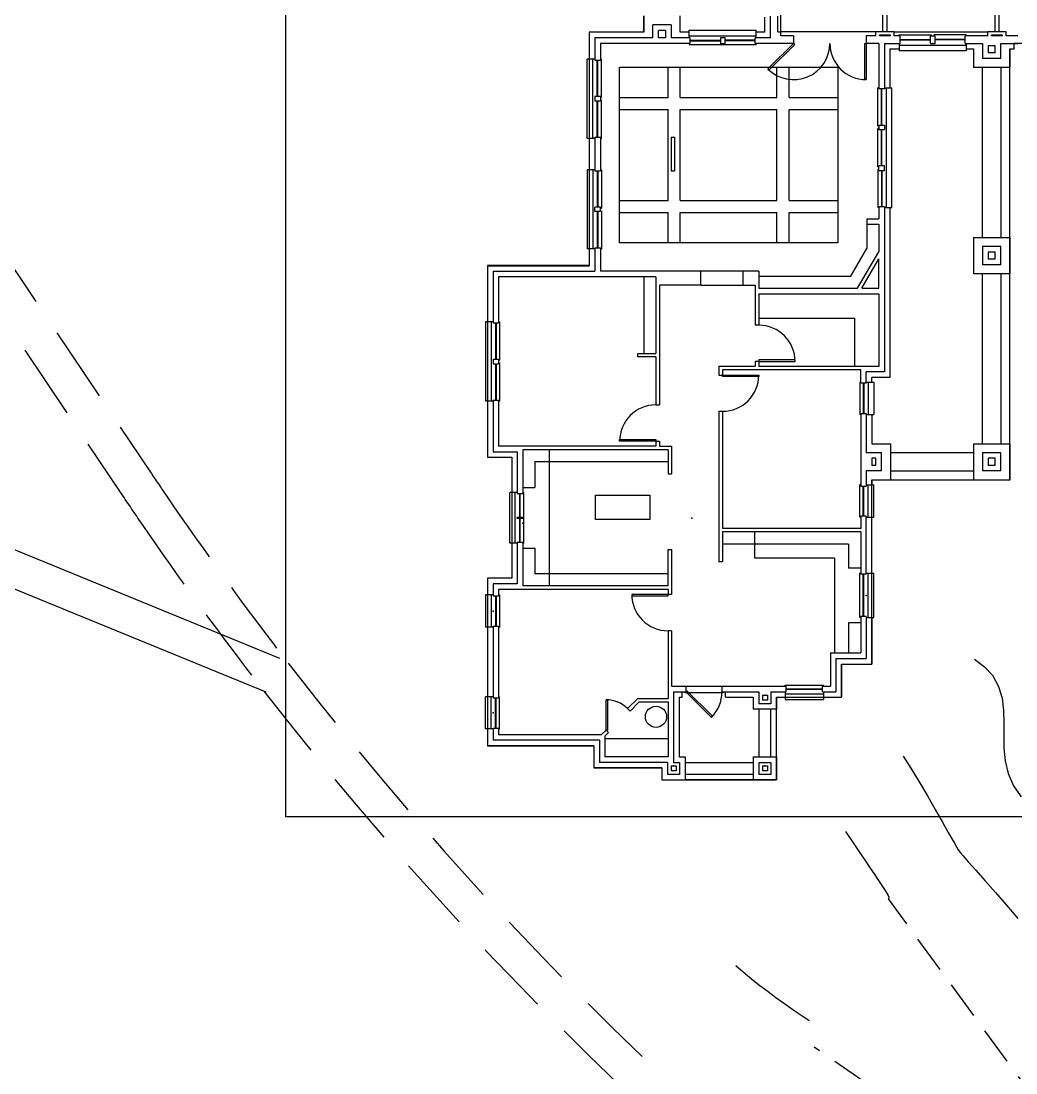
# Model space of a CAD drawing. Header units: feet. Extents: x 26064 to 27719, y 16802 to 28989.
# Drawn here: x 26443.9 to 26526.1, y 17783.9 to 17870.9 of the extents above; entities that cross this region are included whole.
import ezdxf

# ---------------------------------------------------------------- set-up
doc = ezdxf.new("R2010")
doc.units = ezdxf.units.FT
doc.header["$LTSCALE"] = 50
doc.header["$MEASUREMENT"] = 0
doc.header["$PDSIZE"] = -0.5
for name, pattern in [('HIDDEN', [0.375, 0.25, -0.125]), ('HIDDEN2', [0.1875, 0.125, -0.0625]), ('HIDN25', [0.0938, 0.0625, -0.0313])]:
    doc.linetypes.add(name, pattern=pattern)
for name, color, linetype in [('1PAVNG', 250, 'Continuous'), ('BUILDING-INTERIOR', 251, 'Continuous'), ('BUILDINGS', 5, 'Continuous'), ('CONT-MJR', 160, 'HIDDEN'), ('CONT-MNR', 55, 'HIDN25'), ('DEMO-STORM SEWER', 13, 'HIDDEN2'), ('EX-STORM DRAIN', 251, 'HIDDEN2'), ('IAN-CHECK', 221, 'Continuous'), ('SD-OUTER', 6, 'Continuous')]:
    doc.layers.add(name, color=color, linetype=linetype)

# ---------------------------------------------------------------- blocks, each defined once
blk = doc.blocks.new('LEASING0')
at = {"layer": 'BUILDING-INTERIOR', "ltscale": 12}
for p, q in [((111.6, -326.8), (111.6, -11.5)), ((115.6, -326.8), (115.6, -11.5)), ((222.7, -326.8), (222.7, -11.5)), ((226.7, -326.8), (226.7, -11.5)), ((10.4, -326.8), (10.4, -233.7)), ((-125.5, -327.3), (-125.5, -311.1)), ((-89.5, -327.3), (-89.5, -311.1)), ((-5.5, -327.3), (-5.5, -312.2)), ((0, -332.8), (0, -311.2)), ((7.2, -326.8), (7.2, -311.2)), ((-179.6, -327.3), (-179.6, -354)), ((-125.5, -327.3), (-179.6, -327.3)), ((-116.5, -332.8), (-174.1, -332.8)), ((-174.1, -332.8), (-174.1, -355)), ((-104, -332.8), (-111, -332.8)), ((-79.5, -332.8), (-98.5, -332.8)), ((-80.5, -327.3), (-89.5, -327.3)), ((-80.5, -327.3), (-80.5, -325.2)), ((-80.5, -325.2, 185), (-14, -325.2, 185)), ((-80.5, -332.8), (-80.5, -327.3)), ((-80.5, -330.8, 185), (-14, -330.8, 185)), ((-80.5, -332.8, 185), (-80.5, -330.8, 185)), ((-79.5, -338.3), (-79.5, -332.8)), ((-45, -332.8), (-49.5, -332.8)), ((-49.5, -332.8), (-49.5, -338.3)), ((-45, -338.3), (-45, -332.8)), ((0, -332.8), (-15, -332.8)), ((-15, -338.3), (-15, -332.8)), ((-14, -327.3), (-14, -325.2)), ((-5.5, -327.3), (-14, -327.3)), ((-14, -332.8), (-14, -327.3)), ((-14, -332.8, 185), (-14, -330.8, 185)), ((7.2, -326.8), (10.4, -326.8)), ((10.4, -331), (10.4, -326.8)), ((104.6, -326.8), (10.4, -326.8)), ((23, -331), (10.4, -331)), ((23, -331), (23, -338.3)), ((104.6, -331), (95, -331)), ((95, -331), (95, -338.3)), ((122.6, -326.8), (104.6, -326.8)), ((119.1, -330.3), (108.1, -330.3)), ((119.1, -331), (108.1, -331)), ((122.6, -326.8), (215.7, -326.8)), ((128.7, -331), (122.6, -331)), ((127.7, -330, 148), (159.7, -330, 148)), ((127.7, -331, 148), (127.7, -330, 148)), ((128.7, -338.3), (128.7, -331)), ((158.7, -338.3), (158.7, -331)), ((158.7, -331), (163.2, -331)), ((159.7, -331, 148), (159.7, -330, 148)), ((162.2, -331, 148), (162.2, -330, 148)), ((194.2, -330, 148), (162.2, -330, 148)), ((163.2, -338.3), (163.2, -331)), ((215.7, -331), (193.2, -331)), ((193.2, -338.3), (193.2, -331)), ((194.2, -331, 148), (194.2, -330, 148)), ((233.7, -326.8), (215.7, -326.8)), ((230.2, -330.3), (219.2, -330.3)), ((230.2, -331), (219.2, -331)), ((245.3, -331), (233.7, -331)), ((-79.5, -338.3), (-168.6, -338.3)), ((-168.6, -338.3), (-168.6, -355)), ((-80.5, -338.3, 185), (-80.5, -339.3, 185)), ((-80.5, -339.3, 185), (-14, -339.3, 185)), ((-79.5, -335.2, 188), (-49.5, -335.2, 188)), ((-79.5, -335.8, 188), (-49.5, -335.8, 188)), ((-49.5, -338.3), (-45, -338.3)), ((-48.5, -338.3, 225), (-48.5, -339.3, 225)), ((-46, -338.3, 225), (-46, -339.3, 225)), ((-15, -335.2, 188), (-45, -335.2, 188)), ((-15, -335.8, 188), (-45, -335.8, 188)), ((23, -338.3), (-15, -338.3)), ((-14, -338.3, 185), (-14, -339.3, 185)), ((23, -338.3), (-2.5, -363.7)), ((-1.4, -364.8), (24.1, -339.3)), ((24.1, -339.3), (23, -338.3)), ((93.5, -374.2), (93.5, -338.3)), ((93.5, -338.3), (95, -338.3)), ((95, -338.3), (95, -374.2)), ((107.5, -338.3), (95, -338.3)), ((107.5, -338.3), (107.5, -383.3)), ((113, -338.3), (113, -383.3)), ((113, -338.3), (128.7, -338.3)), ((118.5, -343.8), (118.5, -382.3)), ((118.5, -343.8), (127.7, -343.8)), ((127.7, -338.3, 148), (127.7, -340.2, 148)), ((127.7, -338.3), (127.7, -343.8)), ((127.7, -340.2, 148), (194.2, -340.2, 148)), ((127.7, -343.8), (127.7, -345.8)), ((128.7, -334.4, 151), (158.7, -334.4, 151)), ((128.7, -334.9, 151), (158.7, -334.9, 151)), ((158.7, -338.3), (163.2, -338.3)), ((193.2, -334.4, 151), (163.2, -334.4, 151)), ((193.2, -334.9, 151), (163.2, -334.9, 151)), ((193.2, -338.3), (210.3, -338.3)), ((194.2, -338.3), (194.2, -343.8)), ((194.2, -338.3, 148), (194.2, -340.2, 148)), ((194.2, -343.8), (201.3, -343.8)), ((194.2, -343.8), (194.2, -345.8)), ((201.3, -343.8), (201.3, -362.2)), ((228.3, -338.3), (245.3, -338.3)), ((237.3, -343.8), (237.3, -362.2)), ((237.3, -343.8), (241.8, -343.8)), ((237.3, -735.3), (237.3, -343.8)), ((241.8, -343.8), (241.8, -338.3)), ((-179.6, -354), (-181.6, -354)), ((-181.6, -432.5, 148), (-181.6, -354, 148)), ((-174.1, -354), (-179.6, -354)), ((-176.1, -432.5, 148), (-176.1, -354, 148)), ((-174.1, -354, 148), (-176.1, -354, 148)), ((-168.6, -354, 148), (-167.6, -354, 148)), ((-167.6, -392, 148), (-167.6, -354, 148)), ((194.2, -345.8, 148), (127.7, -345.8, 148)), ((-174.1, -355), (-168.6, -355)), ((-171.6, -391, 151), (-171.6, -355, 151)), ((-171.1, -391, 151), (-171.1, -355, 151)), ((-149.5, -536.2), (-149.5, -362)), ((-149.2, -362), (66.8, -362)), ((-101.5, -392), (-101.5, -362)), ((-89.5, -392), (-89.5, -362)), ((-2.5, -363.7), (-1.4, -364.8)), ((6.5, -392), (6.5, -362)), ((18.5, -392), (18.5, -362)), ((66.8, -362), (66.8, -536.2)), ((237.3, -362.2), (201.3, -362.2)), ((210.3, -530.8), (210.3, -362.2)), ((228.3, -362.2), (228.3, -530.8)), ((95, -374.2), (93.5, -374.2)), ((106.5, -420.3, 148), (106.5, -382.3, 148)), ((107.5, -382.3, 148), (106.5, -382.3, 148)), ((113, -383.3), (107.5, -383.3)), ((110, -419.3, 151), (110, -383.3, 151)), ((110.5, -419.3, 151), (110.5, -383.3, 151)), ((113, -382.3), (118.5, -382.3)), ((113, -382.3, 148), (115, -382.3, 148)), ((115, -501.2, 148), (115, -382.3, 148)), ((118.5, -382.3), (120.5, -382.3)), ((120.5, -501.2, 148), (120.5, -382.3, 148)), ((-168.6, -391), (-174.1, -391)), ((-174.1, -391), (-174.1, -395.5)), ((-168.6, -395.5), (-174.1, -395.5)), ((-171.6, -431.5, 151), (-171.6, -395.5, 151)), ((-171.1, -431.5, 151), (-171.1, -395.5, 151)), ((-168.6, -391), (-168.6, -395.5)), ((-168.6, -392, 148), (-167.6, -392, 148)), ((-168.6, -394.5, 148), (-167.6, -394.5, 148)), ((-167.6, -432.5, 148), (-167.6, -394.5, 148)), ((-149.5, -392), (-101.5, -392)), ((-89.5, -392), (6.5, -392)), ((18.5, -392), (66.5, -392)), ((-149.5, -404), (-101.5, -404)), ((-101.5, -494.2), (-101.5, -404)), ((-89.5, -404), (6.5, -404)), ((-89.5, -494.2), (-89.5, -404)), ((6.5, -494.2), (6.5, -404)), ((18.5, -494.2), (18.5, -404)), ((18.8, -404), (66.8, -404)), ((107.5, -420.3, 148), (106.5, -420.3, 148)), ((106.5, -460.8, 148), (106.5, -422.8, 148)), ((107.5, -422.8, 148), (106.5, -422.8, 148)), ((107.5, -419.3), (113, -419.3)), ((107.5, -419.3), (107.5, -423.8)), ((107.5, -423.8), (113, -423.8)), ((110, -459.8, 151), (110, -423.8, 151)), ((110.5, -459.8, 151), (110.5, -423.8, 151)), ((113, -419.3), (113, -423.8)), ((-179.6, -432.5), (-181.6, -432.5)), ((-179.6, -432.5), (-179.6, -463.8)), ((-174.1, -432.5), (-179.6, -432.5)), ((-174.1, -432.5, 148), (-176.1, -432.5, 148)), ((-174.1, -431.5), (-174.1, -464.8)), ((-174.1, -431.5), (-168.6, -431.5)), ((-168.6, -431.5), (-168.6, -464.8)), ((-168.6, -432.5, 148), (-167.6, -432.5, 148)), ((-98.5, -431.5), (-98.5, -464.8)), ((-98.5, -431.5), (-95, -431.5)), ((-95, -431.5), (-95, -464.8)), ((-179.6, -463.8), (-181.6, -463.8)), ((-181.6, -463.8, 148), (-181.6, -542.2, 148)), ((-174.1, -463.8), (-179.6, -463.8)), ((-176.1, -463.8, 148), (-176.1, -542.2, 148)), ((-174.1, -463.8, 148), (-176.1, -463.8, 148)), ((-174.1, -464.8), (-168.6, -464.8)), ((-171.6, -464.8, 151), (-171.6, -500.8, 151)), ((-171.1, -464.8, 151), (-171.1, -500.8, 151)), ((-168.6, -463.8, 148), (-167.6, -463.8, 148)), ((-167.6, -463.8, 148), (-167.6, -501.8, 148)), ((-98.5, -464.8), (-95, -464.8)), ((107.5, -460.8, 148), (106.5, -460.8, 148)), ((107.5, -463.3, 148), (106.5, -463.3, 148)), ((106.5, -463.3, 148), (106.5, -501.2, 148)), ((113, -459.8), (107.5, -459.8)), ((107.5, -464.3), (107.5, -459.8)), ((107.5, -464.3), (113, -464.3)), ((110, -464.3, 151), (110, -500.2, 151)), ((110.5, -464.3, 151), (110.5, -500.2, 151)), ((113, -464.3), (113, -459.8)), ((-149.5, -494.2), (-101.5, -494.2)), ((-89.5, -494.2), (6.5, -494.2)), ((18.5, -494.2), (66.5, -494.2)), ((107.5, -500.2), (107.5, -512.2)), ((107.5, -500.2), (113, -500.2)), ((113, -500.2), (113, -664.2)), ((-168.6, -500.8), (-174.1, -500.8)), ((-174.1, -505.2), (-174.1, -500.8)), ((-168.6, -505.2), (-174.1, -505.2)), ((-171.6, -505.2, 151), (-171.6, -541.2, 151)), ((-171.1, -505.2, 151), (-171.1, -541.2, 151)), ((-168.6, -505.2), (-168.6, -500.8)), ((-168.6, -501.8, 148), (-167.6, -501.8, 148)), ((-168.6, -504.3, 148), (-167.6, -504.3, 148)), ((-167.6, -504.3, 148), (-167.6, -542.2, 148)), ((-149.5, -506.2), (-101.5, -506.2)), ((-101.5, -536.2), (-101.5, -506.2)), ((-89.5, -506.2), (6.5, -506.2)), ((-89.5, -536.2), (-89.5, -506.2)), ((6.5, -536.2), (6.5, -506.2)), ((18.5, -506.2), (66.5, -506.2)), ((18.5, -536.2), (18.5, -506.2)), ((107.5, -501.2, 148), (106.5, -501.2, 148)), ((113, -501.2), (118.5, -501.2)), ((113, -501.2, 148), (115, -501.2, 148)), ((118.5, -501.2), (118.5, -669.8)), ((118.5, -501.2), (120.5, -501.2)), ((95.5, -512.2), (107.5, -512.2)), ((95.5, -512.2), (95.5, -517.7)), ((95.5, -517.7), (95.5, -541.7)), ((95.5, -517.7), (107.5, -517.7)), ((107.5, -517.7), (107.5, -544.9)), ((201.3, -530.8), (237.3, -530.8)), ((201.3, -530.8), (201.3, -566.7)), ((237.3, -530.8), (237.3, -566.7)), ((-179.6, -542.2), (-181.6, -542.2)), ((-179.6, -542.2), (-179.6, -558.8)), ((-174.1, -542.2), (-179.6, -542.2)), ((-174.1, -542.2, 148), (-176.1, -542.2, 148)), ((-174.1, -541.2), (-174.1, -564.3)), ((-174.1, -541.2), (-168.6, -541.2)), ((-168.6, -541.2), (-168.6, -564.3)), ((-168.6, -542.2, 148), (-167.6, -542.2, 148)), ((66.5, -536.2), (-149.5, -536.2)), ((79.6, -569.2), (95.5, -541.7)), ((86.5, -581.2), (107.5, -544.9)), ((90.5, -581.2), (107.5, -551.9)), ((107.5, -581.2), (107.5, -551.9)), ((-280.5, -558.8), (-280.5, -614.5)), ((-280.5, -558.8), (-179.6, -558.8)), ((-275, -564.3), (-275, -615.5)), ((-275, -564.3), (-174.1, -564.3)), ((-113.5, -569.8), (-269.5, -569.8)), ((-269.5, -569.8), (-269.5, -615.5)), ((-69, -564.3), (-168.6, -564.3)), ((-113.5, -569.8), (-113.5, -645.8)), ((-69, -578.2), (-69, -564.3)), ((-27, -578.2), (-27, -564.3)), ((-11.5, -564.3), (-27, -564.3)), ((-11.5, -564.3), (-11.5, -581.2)), ((-11.5, -569.2), (79.6, -569.2)), ((237.3, -566.7), (201.3, -566.7)), ((210.3, -735.3), (210.3, -566.7)), ((228.3, -566.7), (228.3, -735.3)), ((-110, -578.2), (-110, -696.8)), ((-69, -578.2), (-110, -578.2)), ((-27, -578.2), (-15, -578.2)), ((-15, -578.2), (-15, -617.8)), ((-11.5, -581.2), (86.5, -581.2)), ((90.5, -581.2), (107.5, -581.2)), ((-11.5, -586.8), (-11.5, -617.8)), ((-11.5, -586.8), (107.5, -586.8)), ((107.5, -586.8), (107.5, -658.8)), ((-280.5, -614.5), (-282.5, -614.5)), ((-282.5, -614.5, 148), (-282.5, -693, 148)), ((-275, -614.5), (-280.5, -614.5)), ((-275, -614.5, 148), (-277, -614.5, 148)), ((-277, -614.5, 148), (-277, -693, 148)), ((-269.5, -614.5, 148), (-268.5, -614.5, 148)), ((-268.5, -614.5, 148), (-268.5, -652.5, 148)), ((-275, -615.5), (-269.5, -615.5)), ((-272.5, -615.5, 151), (-272.5, -651.5, 151)), ((-272, -615.5, 151), (-272, -651.5, 151)), ((-11.5, -617.8), (-15, -617.8)), ((-131.5, -649.2), (-131.5, -645.8)), ((-131.5, -645.8), (-113.5, -645.8)), ((-275, -651.5), (-275, -656)), ((-275, -651.5), (-269.5, -651.5)), ((-275, -656), (-269.5, -656)), ((-272.5, -656, 151), (-272.5, -692, 151)), ((-272, -656, 151), (-272, -692, 151)), ((-269.5, -651.5), (-269.5, -656)), ((-269.5, -652.5, 148), (-268.5, -652.5, 148)), ((-269.5, -655, 148), (-268.5, -655, 148)), ((-268.5, -655, 148), (-268.5, -693, 148)), ((-113.5, -649.2), (-131.5, -649.2)), ((-113.5, -649.2), (-113.5, -696.8)), ((-15, -653.8), (-15, -658.8)), ((-11.5, -653.8), (-15, -653.8)), ((24.5, -652.3), (-11.5, -652.3)), ((-11.5, -652.3), (-11.5, -653.8)), ((-11.5, -653.8), (24.5, -653.8)), ((-11.5, -653.8), (-11.5, -658.8)), ((24.5, -653.8), (24.5, -652.3)), ((-51, -658.8), (-51, -667.2)), ((-15, -658.8), (-51, -658.8)), ((-51, -667.2), (-47.5, -667.2)), ((-47.5, -662.2), (-47.5, -667.2)), ((89.5, -662.2), (-47.5, -662.2)), ((-47.5, -667.2), (-11.5, -667.2)), ((-47.5, -668.8), (-47.5, -667.2)), ((107.5, -658.8), (-11.5, -658.8)), ((-11.5, -667.2), (-11.5, -668.8)), ((89.5, -675.3), (89.5, -662.2)), ((113, -664.2), (95, -664.2)), ((95, -675.3), (95, -664.2)), ((-11.5, -668.8), (-47.5, -668.8)), ((88.5, -674.3, 148), (88.5, -706.3, 148)), ((89.5, -674.3, 148), (88.5, -674.3, 148)), ((95, -675.3), (89.5, -675.3)), ((92, -675.3, 151), (92, -705.3, 151)), ((92.5, -675.3, 151), (92.5, -705.3, 151)), ((95, -674.3), (100.5, -674.3)), ((95, -674.3, 148), (97, -674.3, 148)), ((97, -674.3, 148), (97, -706.3, 148)), ((118.5, -669.8), (100.5, -669.8)), ((100.5, -674.3), (100.5, -669.8)), ((100.5, -674.3), (102.5, -674.3)), ((102.5, -674.3, 148), (102.5, -706.3, 148)), ((-280.5, -693), (-282.5, -693)), ((-280.5, -693), (-280.5, -748.8)), ((-275, -693), (-280.5, -693)), ((-275, -693, 148), (-277, -693, 148)), ((-275, -692), (-275, -743.2)), ((-275, -692), (-269.5, -692)), ((-269.5, -692), (-269.5, -737.8)), ((-269.5, -693, 148), (-268.5, -693, 148)), ((-113.5, -696.8), (-110, -696.8)), ((-51, -703.2), (-51, -852.3)), ((-51, -703.2), (-47.5, -703.2)), ((-47.5, -703.2), (-47.5, -819.3)), ((89.5, -706.3, 148), (88.5, -706.3, 148)), ((89.5, -705.3), (89.5, -777.3)), ((89.5, -705.3), (95, -705.3)), ((95, -705.3), (95, -744.3)), ((95, -706.3), (100.5, -706.3)), ((95, -706.3, 148), (97, -706.3, 148)), ((100.5, -706.3), (100.5, -735.3)), ((100.5, -706.3), (102.5, -706.3)), ((-113.5, -737.8), (-269.5, -737.8)), ((-149.5, -732.8), (-149.5, -731.2)), ((-149.5, -731.2), (-113.5, -731.2)), ((-113.5, -732.8), (-149.5, -732.8)), ((-113.5, -731.2), (-113.5, -732.8)), ((-113.5, -732.8), (-113.5, -737.8)), ((-113.5, -732.8), (-110, -732.8)), ((-110, -732.8), (-110, -737.8)), ((-110, -737.8), (-98, -737.8)), ((-98, -737.8), (-98, -765.3)), ((100.5, -735.3), (119, -735.3)), ((119, -735.3), (119, -771.3)), ((201.3, -735.3), (237.3, -735.3)), ((201.3, -735.3), (201.3, -771.3)), ((237.3, -735.3), (237.3, -771.3)), ((-280.5, -748.8), (-256.5, -748.8)), ((-275, -743.2), (-251, -743.2)), ((-256.5, -748.8), (-256.5, -783.8)), ((-251, -743.2), (-251, -784.8)), ((-245.5, -741.3), (-245.5, -784.8)), ((-101.5, -741.3), (-245.5, -741.3)), ((-219.5, -741.3), (-219.5, -876.3)), ((-101.5, -741.3), (-101.5, -765.3)), ((100.5, -749.8), (100.5, -756.8)), ((201.3, -744.3), (119, -744.3)), ((-101.5, -765.3), (-98, -765.3)), ((95, -762.3), (95, -777.3)), ((100.5, -771.3), (100.5, -776.2)), ((119, -771.3), (100.5, -771.3)), ((119, -762.3), (201.3, -762.3)), ((201.3, -771.3), (119, -771.3)), ((237.3, -771.3), (201.3, -771.3)), ((88.5, -808.2, 148), (88.5, -776.2, 148)), ((89.5, -776.2, 148), (88.5, -776.2, 148)), ((89.5, -777.3), (95, -777.3)), ((92, -807.3, 151), (92, -777.3, 151)), ((92.5, -807.3, 151), (92.5, -777.3, 151)), ((95, -776.2), (100.5, -776.2)), ((95, -776.2, 148), (97, -776.2, 148)), ((97, -808.2, 148), (97, -776.2, 148)), ((100.5, -776.2), (102.5, -776.2)), ((102.5, -808.2, 148), (102.5, -776.2, 148)), ((-256.5, -783.8), (-258.5, -783.8)), ((-258.5, -833.8, 148), (-258.5, -783.8, 148)), ((-251, -783.8), (-256.5, -783.8)), ((-253, -833.8, 148), (-253, -783.8, 148)), ((-251, -783.8, 148), (-253, -783.8, 148)), ((-251, -784.8), (-245.5, -784.8)), ((-248.5, -808.2, 151), (-248.5, -784.8, 151)), ((-248, -808.2, 151), (-248, -784.8, 151)), ((-245.5, -783.8, 148), (-244.5, -783.8, 148)), ((-244.5, -833.8, 148), (-244.5, -783.8, 148)), ((-173.5, -786.3), (-119.5, -786.3)), ((-173.5, -810.3), (-173.5, -786.3)), ((-119.5, -786.3), (-119.5, -810.3)), ((-251, -808.2, 151), (-245.5, -808.2, 151)), ((-251, -808.2, 151), (-251, -809.2, 151)), ((-251, -809.2, 151), (-245.5, -809.2, 151)), ((-248.5, -832.8, 151), (-248.5, -809.2, 151)), ((-248, -832.8, 151), (-248, -809.2, 151)), ((-245.5, -809.2, 151), (-245.5, -808.2, 151)), ((-119.5, -810.3), (-173.5, -810.3)), ((89.5, -808.2, 148), (88.5, -808.2, 148)), ((89.5, -807.3), (89.5, -819.3)), ((95, -807.3), (89.5, -807.3)), ((95, -864.8), (95, -807.3)), ((95, -808.2), (100.5, -808.2)), ((95, -808.2, 148), (97, -808.2, 148)), ((100.5, -863.8), (100.5, -808.2)), ((100.5, -808.2), (102.5, -808.2)), ((89.5, -819.3), (-47.5, -819.3)), ((89.5, -822.8), (-47.5, -822.8)), ((-47.5, -822.8), (-47.5, -852.3)), ((-15.5, -848.8), (-15.5, -822.8)), ((89.5, -822.8), (89.5, -864.8)), ((-256.5, -833.8), (-258.5, -833.8)), ((-256.5, -833.8), (-256.5, -868.8)), ((-251, -833.8), (-256.5, -833.8)), ((-251, -833.8, 148), (-253, -833.8, 148)), ((-251, -832.8), (-251, -874.2)), ((-251, -832.8), (-245.5, -832.8)), ((-245.5, -832.8), (-245.5, -876.3)), ((-245.5, -833.8, 148), (-244.5, -833.8, 148)), ((-101.5, -876.3), (-101.5, -840.3)), ((-101.5, -840.3), (-98, -840.3)), ((-98, -840.3), (-98, -884.8)), ((-47.5, -852.3), (-51, -852.3)), ((63.5, -848.8), (-15.5, -848.8)), ((63.5, -848.8), (63.5, -942.8)), ((88.5, -907.8, 148), (88.5, -863.8, 148)), ((89.5, -863.8, 148), (88.5, -863.8, 148)), ((95, -864.8), (89.5, -864.8)), ((92, -906.8, 151), (92, -864.8, 151)), ((92.5, -906.8, 151), (92.5, -864.8, 151)), ((95, -863.8), (100.5, -863.8)), ((95, -863.8, 148), (97, -863.8, 148)), ((97, -907.8, 148), (97, -863.8, 148)), ((100.5, -863.8), (102.5, -863.8)), ((102.5, -907.8, 148), (102.5, -863.8, 148)), ((-280.5, -868.8), (-280.5, -885.3)), ((-256.5, -868.8), (-280.5, -868.8)), ((-275, -874.2), (-275, -886.2)), ((-251, -874.2), (-275, -874.2)), ((-280.5, -885.3), (-282.5, -885.3)), ((-282.5, -885.3, 148), (-282.5, -917.2, 148)), ((-275, -885.3), (-280.5, -885.3)), ((-277, -885.3, 148), (-277, -917.2, 148)), ((-275, -885.3, 148), (-277, -885.3, 148)), ((-275, -886.2), (-269.5, -886.2)), ((-272.5, -886.2, 151), (-272.5, -916.2, 151)), ((-272, -886.2, 151), (-272, -916.2, 151)), ((-101.5, -879.8), (-269.5, -879.8)), ((-269.5, -879.8), (-269.5, -886.2)), ((-269.5, -885.3, 148), (-268.5, -885.3, 148)), ((-268.5, -885.3, 148), (-268.5, -917.2, 148)), ((-101.5, -876.3), (-245.5, -876.3)), ((-101.5, -884.8), (-137.5, -884.8)), ((-137.5, -884.8), (-137.5, -886.2)), ((-137.5, -886.2), (-101.5, -886.2)), ((-101.5, -879.8), (-101.5, -884.8)), ((-101.5, -886.2), (-101.5, -884.8)), ((-98, -884.8), (-101.5, -884.8)), ((-98, -879.8), (-98, -879.8)), ((89.5, -906.8), (89.5, -942.8)), ((95, -906.8), (89.5, -906.8)), ((95, -906.8), (95, -948.3)), ((-280.5, -917.2), (-282.5, -917.2)), ((-280.5, -917.2), (-280.5, -986.2)), ((-275, -917.2), (-280.5, -917.2)), ((-275, -917.2, 148), (-277, -917.2, 148)), ((-275, -916.2), (-275, -987.3)), ((-275, -916.2), (-269.5, -916.2)), ((-269.5, -916.2), (-269.5, -987.3)), ((-269.5, -917.2, 148), (-268.5, -917.2, 148)), ((89.5, -907.8, 148), (88.5, -907.8, 148)), ((95, -907.8), (100.5, -907.8)), ((95, -907.8, 148), (97, -907.8, 148)), ((100.5, -907.8), (100.5, -953.8)), ((100.5, -907.8), (102.5, -907.8)), ((-98, -920.8), (-101.5, -920.8)), ((-101.5, -920.8), (-101.5, -987.8)), ((-98, -920.8), (-98, -975.8)), ((59.5, -942.8), (59.5, -975.8)), ((59.5, -942.8), (89.5, -942.8)), ((65, -948.3), (65, -981.3)), ((65, -948.3), (95, -948.3)), ((70.5, -953.8), (70.5, -986.8)), ((70.5, -953.8), (100.5, -953.8)), ((-98, -975.8), (-84, -975.8)), ((-84, -975.8), (-48, -975.8)), ((-84, -975.8), (-84, -981.3)), ((-82.9, -980.2), (-84, -981.3)), ((-57.5, -1005.6), (-82.9, -980.2)), ((-48, -975.8), (15.5, -975.8)), ((-48, -975.8), (-48, -981.3)), ((14.5, -974.8, 148), (52.5, -974.8, 148)), ((14.5, -975.8, 148), (14.5, -974.8, 148)), ((15.5, -981.3), (15.5, -975.8)), ((15.5, -978.3, 151), (51.5, -978.3, 151)), ((15.5, -978.8, 151), (51.5, -978.8, 151)), ((51.5, -975.8), (59.5, -975.8)), ((51.5, -981.3), (51.5, -975.8)), ((52.5, -975.8, 148), (52.5, -974.8, 148)), ((-280.5, -986.2), (-282.5, -986.2)), ((-282.5, -1018.2, 148), (-282.5, -986.2, 148)), ((-275, -986.2), (-280.5, -986.2)), ((-277, -1018.2, 148), (-277, -986.2, 148)), ((-275, -986.2, 148), (-277, -986.2, 148)), ((-275, -987.3), (-269.5, -987.3)), ((-272.5, -1017.3, 151), (-272.5, -987.3, 151)), ((-272, -1017.3, 151), (-272, -987.3, 151)), ((-269.5, -986.2, 148), (-268.5, -986.2, 148)), ((-268.5, -1018.2, 148), (-268.5, -986.2, 148)), ((-162.9, -1019.2), (-162.9, -989.2)), ((-162.9, -989.2), (-161.4, -989.2)), ((-161.4, -989.2), (-161.4, -1019.2)), ((-131.5, -987.8), (-141.7, -997.9)), ((-131.5, -987.8), (-101.5, -987.8)), ((-96, -981.3), (-84, -981.3)), ((-96, -981.3), (-96, -1051.3)), ((-90.5, -986.8), (-90.5, -1045.8)), ((-90.5, -986.8), (-87.5, -986.8)), ((-87.5, -986.8), (-87.5, -981.3)), ((-85, -982.2), (-85, -981.3)), ((-47, -982.2), (-85, -982.2)), ((-84, -981.3), (-58.5, -1006.7)), ((-48, -981.3), (-11.5, -981.3)), ((-47, -982.2), (-47, -981.3)), ((-44.5, -986.8), (-44.5, -981.3)), ((-44.5, -986.8), (-17, -986.8)), ((-17, -986.8), (-17, -998.7)), ((-11.5, -981.3), (-11.5, -993.2)), ((-8, -984.8), (-3, -984.8)), ((-8, -984.8), (-8, -989.7)), ((-3, -989.7), (-8, -989.7)), ((-3, -984.8), (-3, -989.7)), ((0.5, -981.3), (15.5, -981.3)), ((0.5, -981.3), (0.5, -993.2)), ((6, -986.8), (14.5, -986.8)), ((6, -986.8), (6, -998.7)), ((14.5, -981.3), (14.5, -986.8)), ((14.5, -981.3, 148), (14.5, -983.2, 148)), ((14.5, -983.2, 148), (52.5, -983.2, 148)), ((14.5, -986.8), (14.5, -988.8)), ((14.5, -988.8, 148), (52.5, -988.8, 148)), ((51.5, -981.3), (65, -981.3)), ((52.5, -981.3), (52.5, -986.8)), ((52.5, -981.3, 148), (52.5, -983.2, 148)), ((52.5, -986.8), (70.5, -986.8)), ((52.5, -986.8), (52.5, -988.8)), ((-139.2, -1000.4), (-141.7, -997.9)), ((-130, -991.2), (-139.2, -1000.4)), ((-130, -991.2), (-101.5, -991.2)), ((-101.5, -991.2), (-101.5, -1045.8)), ((6, -998.7), (-17, -998.7)), ((0.5, -993.2), (-11.5, -993.2)), ((-11.5, -998.7), (-11.5, -1045.8)), ((0.5, -1045.8), (0.5, -998.7)), ((6, -1045.8), (6, -998.7)), ((-58.5, -1006.7), (-57.5, -1005.6)), ((-280.5, -1018.2), (-282.5, -1018.2)), ((-280.5, -1018.2), (-280.5, -1034.8)), ((-275, -1018.2), (-280.5, -1018.2)), ((-275, -1018.2, 148), (-277, -1018.2, 148)), ((-275, -1017.3), (-269.5, -1017.3)), ((-275, -1017.3), (-275, -1029.3)), ((-269.5, -1017.3), (-269.5, -1023.8)), ((-269.5, -1018.2, 148), (-268.5, -1018.2, 148)), ((-162.9, -1019.2), (-167.5, -1023.8)), ((-160.4, -1021.6), (-164, -1025.2)), ((-161.4, -1019.2), (-162.9, -1019.2)), ((-160.4, -1021.6), (-162.9, -1019.2)), ((-169.5, -1029.3), (-275, -1029.3)), ((-269.5, -1023.8), (-167.5, -1023.8)), ((-169.5, -1029.3), (-169.5, -1051.3)), ((-164, -1025.2), (-164, -1045.8)), ((-175, -1034.8), (-280.5, -1034.8)), ((-175, -1034.8), (-175, -1056.8)), ((-102, -1051.3), (-169.5, -1051.3)), ((-101.5, -1045.8), (-164, -1045.8)), ((-102, -1051.3), (-102, -1063.2)), ((-96, -1051.3), (-90, -1051.3)), ((-90.5, -1045.8), (-84.5, -1045.8)), ((-90, -1051.3), (-90, -1063.2)), ((-84.5, -1045.8), (-84.5, -1068.7)), ((-84.5, -1051.3), (-17, -1051.3)), ((-17, -1045.8), (6, -1045.8)), ((-17, -1045.8), (-17, -1068.7)), ((-11.5, -1051.3), (0.5, -1051.3)), ((-11.5, -1051.3), (-11.5, -1063.2)), ((0.5, -1051.3), (0.5, -1063.2)), ((6, -1045.8), (6, -1068.7)), ((-107.5, -1056.8), (-175, -1056.8)), ((-107.5, -1056.8), (-107.5, -1068.7)), ((-90, -1063.2), (-102, -1063.2)), ((-98.5, -1054.8), (-93.5, -1054.8)), ((-98.5, -1054.8), (-98.5, -1059.7)), ((-93.5, -1059.7), (-98.5, -1059.7)), ((-93.5, -1054.8), (-93.5, -1059.7)), ((-17, -1063.2), (-84.5, -1063.2)), ((0.5, -1063.2), (-11.5, -1063.2)), ((-8, -1054.8), (-3, -1054.8)), ((-8, -1054.8), (-8, -1059.7)), ((-3, -1059.7), (-8, -1059.7)), ((-3, -1054.8), (-3, -1059.7)), ((-107.5, -1068.7), (-84.5, -1068.7)), ((-17, -1068.7), (-84.5, -1068.7)), ((6, -1068.7), (-17, -1068.7))]:
    blk.add_line(p, q, dxfattribs=at)
at = {"layer": 'BUILDING-INTERIOR', "ltscale": 4}
for p, q in [((-116.5, -332.8), (-116.5, -320.1)), ((-98.5, -320.1), (-116.5, -320.1)), ((-98.5, -320.1), (-98.5, -332.8)), ((-111, -332.8), (-111, -325.6)), ((-104, -325.6), (-111, -325.6)), ((-104, -325.6), (-104, -332.8)), ((104.6, -331), (104.6, -326.8)), ((108.1, -331), (108.1, -330.3)), ((119.1, -331), (119.1, -330.3)), ((122.6, -331), (122.6, -326.8)), ((215.7, -331), (215.7, -326.8)), ((219.2, -331), (219.2, -330.3)), ((230.2, -331), (230.2, -330.3)), ((233.7, -331), (233.7, -326.8)), ((210.3, -338.3), (210.3, -353.3)), ((215.8, -340.7), (215.8, -347.8)), ((222.8, -340.7), (215.8, -340.7)), ((222.8, -347.8), (222.8, -340.7)), ((228.3, -353.3), (228.3, -338.3)), ((228.3, -353.3), (210.3, -353.3)), ((222.8, -347.8), (215.8, -347.8)), ((228.3, -539.8), (210.3, -539.8)), ((210.3, -539.8), (210.3, -557.8)), ((228.3, -557.8), (228.3, -539.8)), ((222.8, -545.3), (215.8, -545.3)), ((215.8, -545.3), (215.8, -552.3)), ((222.8, -552.3), (215.8, -552.3)), ((222.8, -552.3), (222.8, -545.3)), ((228.3, -557.8), (210.3, -557.8)), ((110, -744.3), (95, -744.3)), ((104.5, -749.8), (100.5, -749.8)), ((104.5, -756.8), (104.5, -749.8)), ((110, -762.3), (110, -744.3)), ((228.3, -744.3), (210.3, -744.3)), ((210.3, -744.3), (210.3, -762.3)), ((222.8, -749.8), (215.8, -749.8)), ((215.8, -749.8), (215.8, -756.8)), ((222.8, -756.8), (222.8, -749.8)), ((228.3, -762.3), (228.3, -744.3)), ((104.5, -756.8), (100.5, -756.8)), ((222.8, -756.8), (215.8, -756.8)), ((110, -762.3), (95, -762.3)), ((228.3, -762.3), (210.3, -762.3))]:
    blk.add_line(p, q, dxfattribs=at)
at = {"layer": 'BUILDING-INTERIOR', "ltscale": 6}
for p, q in [((-125.5, -569.8), (-125.5, -645.8)), ((-27, -564.3), (-69, -564.3)), ((-69, -578.2), (-27, -578.2)), ((-11.5, -610.8), (83.5, -610.8)), ((83.5, -610.8), (83.5, -658.8)), ((-233.5, -753.3), (-233.5, -778.8)), ((-101.5, -753.3), (-233.5, -753.3)), ((-245.5, -778.8), (-233.5, -778.8)), ((-245.5, -838.8), (-233.5, -838.8)), ((-233.5, -838.8), (-233.5, -864.3)), ((77.5, -834.8), (-47.5, -834.8)), ((77.5, -834.8), (77.5, -858.8)), ((-101.5, -864.3), (-233.5, -864.3)), ((89.5, -858.8), (77.5, -858.8)), ((77.5, -912.8), (77.5, -942.8)), ((89.5, -912.8), (77.5, -912.8)), ((-101.5, -1027.8), (-164, -1027.8))]:
    blk.add_line(p, q, dxfattribs=at)
blk.add_circle((-113.4, -1006.1), 10.5, dxfattribs=at)
at = {"layer": 'BUILDING-INTERIOR', "ltscale": 12}
for centre, radius, start, end in [((23, -338.3), 36, 225, 0), ((95, -338.3), 36, 180, 270), ((-11.5, -653.8), 36, 0, 90), ((-47.5, -667.2), 36, 270, 0), ((-113.5, -732.8), 36, 90, 180), ((-101.5, -884.8), 36, 180, 270), ((-162.9, -1019.2), 30, 45, 90), ((-84, -981.3), 36, 315, 0)]:
    blk.add_arc(centre, radius, start, end, dxfattribs=at)
at = {"layer": 'BUILDING-INTERIOR', "ltscale": 4}
for p in [(160.9, -338.3), (-245.5, -814.2)]:
    blk.add_point(p, dxfattribs=at)
at = {"layer": 'BUILDING-INTERIOR', "ltscale": 12}
for p in [(237.3, -554.8), (-251, -808.8, 148), (-78, -809), (95, -885.8, 148), (-275, -901.2, 148), (-5.5, -984.8), (-275, -1002.3, 148), (-96, -1054.8), (-5.5, -1054.8)]:
    blk.add_point(p, dxfattribs=at)

msp = doc.modelspace()

# ---------------------------------------------------------------- linework, layer by layer
at = {"layer": 'BUILDINGS', "color": 7, "flags": 128}
msp.add_lwpolyline([(26495.37565, 17871.29397), (26495.37565, 17869.95022), (26490.86528, 17869.95022), (26490.86528, 17850.65855), (26482.45903, 17850.65855), (26482.45903, 17834.82522), (26484.45903, 17834.82522), (26484.45903, 17824.82522), (26482.45903, 17824.82522), (26482.45903, 17810.99189), (26491.2507, 17810.99189), (26491.2507, 17809.15855), (26496.8757, 17809.15855), (26496.8757, 17808.15855), (26498.79237, 17808.15855), (26504.41737, 17808.15856), (26506.33403, 17808.15855), (26506.33403, 17814.99189), (26511.70816, 17814.99189), (26511.70816, 17817.74189), (26514.20816, 17817.74189), (26514.20815, 17832.95022), (26525.60487, 17832.95022), (26525.60487, 17868.57522), (26525.98032, 17868.57522), (26525.98032, 17869.03355), (26534.02153, 17869.03355)], dxfattribs=at)
at = {"layer": 'CONT-MJR', "color": 7}
for p, q in [((26522.69683, 17818.13939, 625), (26523.53499, 17817.50637, 625)), ((26523.53499, 17817.50637, 625), (26524.17384, 17816.80672, 625)), ((26524.17384, 17816.80672, 625), (26524.68539, 17815.8792, 625)), ((26524.68539, 17815.8792, 625), (26524.97419, 17814.90802, 625)), ((26524.97419, 17814.90802, 625), (26525.10178, 17813.90271, 625)), ((26525.10178, 17813.90271, 625), (26525.12971, 17812.87278, 625)), ((26525.12971, 17812.87278, 625), (26525.11954, 17811.82774, 625)), ((26525.11954, 17811.82774, 625), (26525.13282, 17810.77709, 625)), ((26525.13282, 17810.77709, 625), (26525.23109, 17809.73037, 625)), ((26525.23109, 17809.73037, 625), (26525.47591, 17808.69707, 625)), ((26525.47591, 17808.69707, 625), (26525.92884, 17807.68672, 625)), ((26525.92884, 17807.68672, 625), (26526.56347, 17806.77186, 625))]:
    msp.add_line(p, q, dxfattribs=at)
at = {"layer": 'CONT-MNR', "color": 7, "extrusion": (0.844379, 0.535746, 0)}
msp.add_line((26516.79895, 17810.1282, 624), (26517.43466, 17809.12626, 624), dxfattribs=at)
at = {"layer": 'CONT-MNR', "color": 7, "extrusion": (0.854869, 0.518844, 0)}
msp.add_line((26517.43466, 17809.12626, 624), (26518.11427, 17808.0065, 624), dxfattribs=at)
at = {"layer": 'CONT-MNR', "color": 7, "extrusion": (0.861418, 0.507897, 0)}
msp.add_line((26518.11427, 17808.0065, 624), (26518.80062, 17806.84242, 624), dxfattribs=at)
at = {"layer": 'CONT-MNR', "color": 7, "extrusion": (0.865797, 0.500395, 0)}
msp.add_line((26518.80062, 17806.84242, 624), (26519.45655, 17805.70752, 624), dxfattribs=at)
at = {"layer": 'CONT-MNR', "color": 7, "extrusion": (0.868787, 0.495187, 0)}
msp.add_line((26519.45655, 17805.70752, 624), (26520.04489, 17804.67529, 624), dxfattribs=at)
at = {"layer": 'CONT-MNR', "color": 7}
for p, q in [((26520.04489, 17804.67529, 624), (26520.5285, 17803.81924, 624)), ((26520.8702, 17803.21285, 624), (26521.03284, 17802.92963, 624)), ((26521.35846, 17802.3974, 624), (26521.54784, 17802.12463, 624)), ((26521.54784, 17802.12463, 624), (26521.7522, 17801.88406, 624)), ((26521.7522, 17801.88406, 624), (26522.18513, 17801.39483, 624)), ((26522.18513, 17801.39483, 624), (26522.80334, 17800.69965, 624)), ((26514.39518, 17800.40092, 623), (26514.59784, 17800.09463, 623)), ((26523.56351, 17799.84121, 624), (26524.42232, 17798.86221, 624)), ((26515.38473, 17798.87881, 623), (26515.55944, 17798.60058, 623)), ((26524.42232, 17798.86221, 624), (26525.33647, 17797.80536, 624)), ((26515.61619, 17798.41118, 623), (26515.59659, 17798.33639, 623)), ((26530.93312, 17777.33645, 623), (26515.59659, 17798.33639, 623)), ((26515.62784, 17798.48463, 623), (26515.61619, 17798.41118, 623)), ((26504.4451, 17791.5482, 623), (26503.76898, 17792.10988, 623)), ((26506.90267, 17789.71593, 623), (26506.28702, 17790.16422, 623)), ((26507.4882, 17789.29809, 623), (26506.90267, 17789.71593, 623)), ((26508.76655, 17788.44062, 623), (26508.46411, 17788.63397, 623)), ((26508.9617, 17788.32017, 623), (26508.76655, 17788.44062, 623)), ((26529.15653, 17772.4298, 623), (26509.44203, 17786.08415, 623))]:
    msp.add_line(p, q, dxfattribs=at)
at = {"layer": 'CONT-MNR', "color": 7, "extrusion": (0.825722, 0.564077, 0)}
msp.add_line((26512.03402, 17803.90719, 623), (26512.62867, 17803.03672, 623), dxfattribs=at)
at = {"layer": 'CONT-MNR', "color": 7, "extrusion": (0.871201, 0.490926, 0)}
msp.add_line((26520.5285, 17803.81924, 624), (26520.8702, 17803.21285, 624), dxfattribs=at)
at = {"layer": 'CONT-MNR', "color": 7, "extrusion": (0.828322, 0.560253, 0)}
msp.add_line((26512.62867, 17803.03672, 623), (26513.1793, 17802.22262, 623), dxfattribs=at)
at = {"layer": 'CONT-MNR', "color": 7, "extrusion": (0.854428, 0.51957, 0)}
msp.add_line((26521.03284, 17802.92963, 624), (26521.2059, 17802.64503, 624), dxfattribs=at)
at = {"layer": 'CONT-MNR', "color": 7, "extrusion": (0.830419, 0.557139, 0)}
msp.add_line((26513.1793, 17802.22262, 623), (26513.66872, 17801.49314, 623), dxfattribs=at)
at = {"layer": 'CONT-MNR', "color": 7, "extrusion": (0.851392, 0.52453, 0)}
msp.add_line((26521.2059, 17802.64503, 624), (26521.35846, 17802.3974, 624), dxfattribs=at)
at = {"layer": 'CONT-MNR', "color": 7, "extrusion": (0.832096, 0.554631, 0)}
msp.add_line((26513.66872, 17801.49314, 623), (26514.07974, 17800.8765, 623), dxfattribs=at)
at = {"layer": 'CONT-MNR', "color": 7, "extrusion": (0.833355, 0.552738, 0)}
msp.add_line((26514.07974, 17800.8765, 623), (26514.39518, 17800.40092, 623), dxfattribs=at)
at = {"layer": 'CONT-MNR', "color": 7, "extrusion": (0.74866, 0.662954, 0)}
msp.add_line((26522.80334, 17800.69965, 624), (26523.56351, 17799.84121, 624), dxfattribs=at)
at = {"layer": 'CONT-MNR', "color": 7, "extrusion": (0.836198, 0.548428, 0)}
msp.add_line((26514.59784, 17800.09463, 623), (26514.86643, 17799.6851, 623), dxfattribs=at)
at = {"layer": 'CONT-MNR', "color": 7, "extrusion": (0.839767, 0.542947, 0)}
msp.add_line((26514.86643, 17799.6851, 623), (26515.14123, 17799.26008, 623), dxfattribs=at)
at = {"layer": 'CONT-MNR', "color": 7, "extrusion": (0.842778, 0.538261, 0)}
msp.add_line((26515.14123, 17799.26008, 623), (26515.38473, 17798.87881, 623), dxfattribs=at)
at = {"layer": 'CONT-MNR', "color": 7, "extrusion": (0.861291, 0.508111, 0)}
msp.add_line((26515.55944, 17798.60058, 623), (26515.62784, 17798.48463, 623), dxfattribs=at)
at = {"layer": 'CONT-MNR', "color": 7, "extrusion": (0.76264, 0.646823, 0)}
msp.add_line((26525.33647, 17797.80536, 624), (26526.26265, 17796.71334, 624), dxfattribs=at)
at = {"layer": 'CONT-MNR', "color": 7, "extrusion": (-0.647228, -0.762296, 0)}
msp.add_line((26503.76898, 17792.10988, 623), (26502.96582, 17792.7918, 623), dxfattribs=at)
at = {"layer": 'CONT-MNR', "color": 7, "extrusion": (-0.617094, -0.786889, 0)}
msp.add_line((26504.96812, 17791.13803, 623), (26504.4451, 17791.5482, 623), dxfattribs=at)
at = {"layer": 'CONT-MNR', "color": 7, "extrusion": (0.594822, 0.803857, 0)}
msp.add_line((26505.64194, 17790.63943, 623), (26504.96812, 17791.13803, 623), dxfattribs=at)
at = {"layer": 'CONT-MNR', "color": 7, "extrusion": (-0.59311, -0.805121, 0)}
msp.add_line((26506.28702, 17790.16422, 623), (26505.64194, 17790.63943, 623), dxfattribs=at)
at = {"layer": 'CONT-MNR', "color": 7, "extrusion": (0.56902, 0.822324, 0)}
msp.add_line((26508.04295, 17788.91423, 623), (26507.4882, 17789.29809, 623), dxfattribs=at)
at = {"layer": 'CONT-MNR', "color": 7, "extrusion": (-0.553988, -0.832525, 0)}
msp.add_line((26508.46411, 17788.63397, 623), (26508.04295, 17788.91423, 623), dxfattribs=at)
at = {"layer": 'CONT-MNR', "color": 7, "extrusion": (-0.516094, -0.856532, 0)}
msp.add_line((26509.05731, 17788.26255, 623), (26508.9617, 17788.32017, 623), dxfattribs=at)
at = {"layer": 'DEMO-STORM SEWER', "color": 7}
for p, q in [((26410.31131, 17899.58476), (26454.60732, 17833.60005)), ((26407.64788, 17898.16981), (26452.11652, 17831.92796))]:
    msp.add_line(p, q, dxfattribs=at)
for radius, start, end in [(292, 213.8737486, 214.3211042), (295, 213.8737486, 214.4533208), (292, 214.3211042, 217.6960113), (295, 214.4533208, 217.809097)]:
    msp.add_arc((26697.04551, 17996.35056), radius, start, end, dxfattribs=at)
at = {"layer": 'EX-STORM DRAIN', "color": 7}
for radius, start in [(292, 217.6960113), (292, 217.6960113), (295, 217.809097), (295, 217.809097)]:
    msp.add_arc((26697.04551, 17996.35056), radius, start, 230.347667, dxfattribs=at)
at = {"layer": 'IAN-CHECK', "color": 7}
msp.add_lwpolyline([(26465.80042, 17928.83939), (26634.6073, 17928.83939), (26634.6073, 17805.10663), (26465.80042, 17805.10663)], close=True, dxfattribs=at)
at = {"layer": 'SD-OUTER', "color": 7}
for p, q in [((26465.2998, 17818.18889), (26383.01561, 17851.89985)), ((26464.16247, 17815.41283), (26383.00616, 17848.66172))]:
    msp.add_line(p, q, dxfattribs=at)

# ---------------------------------------------------------------- block references
at = {"layer": '1PAVNG', "color": 7, "ltscale": 0.03125, "xscale": 0.08333333333212067, "yscale": 0.08333333333212067, "zscale": 0.08333333333333333}
msp.add_blockref('LEASING0', (26505.83396, 17897.22105), dxfattribs=at)

doc.saveas('drawing.dxf')
